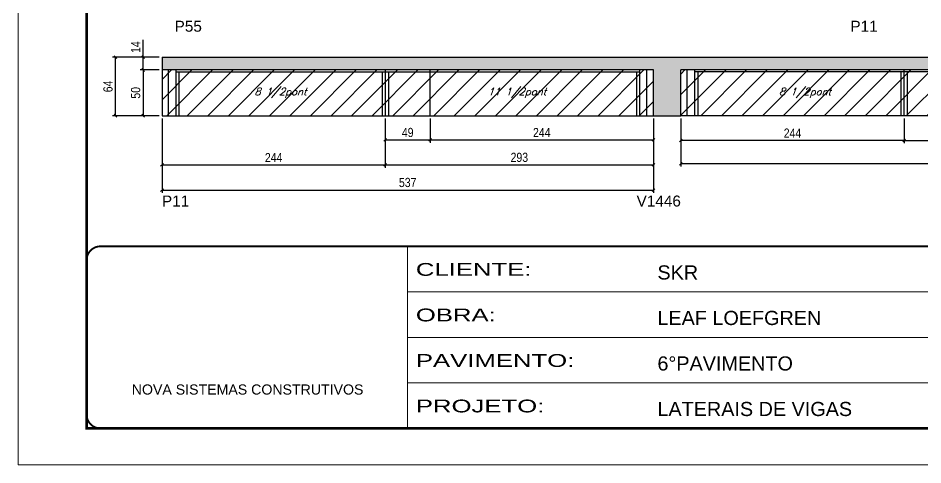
# Model space of a CAD drawing. Extents: x 3309 to 9563, y -2522 to 14608.
# Drawn here: x 6493 to 7482, y 10112 to 10601 of the extents above; entities that cross this region are included whole.
import ezdxf

# ---------------------------------------------------------------- set-up
doc = ezdxf.new("R2010")
doc.units = 0
doc.linetypes.add('CONTINUO', pattern=[0])
doc.linetypes.add('DASHED', pattern=[0.75, 0.5, -0.25])
for name, color, linetype in [('5', 5, 'Continuous'), ('COTA', 241, 'Continuous'), ('Painéis', 200, 'Continuous'), ('SARR_2.2x7', 40, 'Continuous'), ('SARR_3.5x7', 81, 'Continuous'), ('texto', 7, 'Continuous')]:
    doc.layers.add(name, color=color, linetype=linetype)
for name, color, linetype, lineweight in [('Folhas', 255, 'Continuous', 9), ('Hachura', 251, 'Continuous', 9), ('SARRAFO DE PRESSAO', 251, 'DASHED', 9)]:
    doc.layers.add(name, color=color, linetype=linetype, lineweight=lineweight)
doc.styles.add('ARIAL', font='arial.ttf')
doc.styles.add('COTA TECNICA', font='techl___.ttf', dxfattribs={"height": 10})
doc.styles.add('Romans', font='romans.shx')
doc.styles.get("Standard").update_dxf_attribs({"font": 'arial.ttf'})
doc.styles.add('Tecnologia', font='')
doc.styles.get('Tecnologia').set_extended_font_data('Forgotten Futurist')
doc.dimstyles.new('PAINEL', dxfattribs={"dimtxt": 10, "dimasz": 3, "dimexe": 3, "dimexo": 3, "dimgap": 3, "dimtad": 1, "dimdec": 1, "dimzin": 12, "dimdsep": 46, "dimtxsty": 'COTA TECNICA', "dimblk1": 'OBLIQUE', "dimblk2": 'OBLIQUE', "dimsah": 1, "dimcen": 0.9, "dimclrd": 4, "dimclre": 4, "dimclrt": 240, "dimadec": 1, "dimazin": 3, "dimtfac": 1, "dimtdec": 1, "dimtmove": 0, "dimatfit": 3, "dimfxl": 1, "dimtolj": 1, "dimtzin": 12, "dimarcsym": 0})

# ---------------------------------------------------------------- blocks, each defined once
blk = doc.blocks.new('9999999999')
at = {"color": 30, "linetype": 'CONTINUO'}
for p, q in [((98564.56, 34230.21), (98564.56, 34429.45)), ((98564.56, 34379.64), (99583.98, 34379.64)), ((98564.56, 34329.83), (99487.98, 34329.83)), ((98564.56, 34280.02), (99487.98, 34280.02))]:
    blk.add_line(p, q, dxfattribs=at)
at = {"color": 30, "linetype": 'CONTINUO', "const_width": 2}
blk.add_lwpolyline([(99583.98, 34230.21), (99583.98, 34414.45, 0.414214), (99568.98, 34429.45), (98228.98, 34429.45, 0.414214), (98213.98, 34414.45), (98213.98, 34245.21, 0.414214), (98228.98, 34230.21), (99583.98, 34230.21)], format="xyb", dxfattribs=at)
at = {"layer": 'Folhas'}
blk.add_lwpolyline([(98138.98, 34190.21), (99623.98, 34190.21), (99623.98, 35240.21), (98138.98, 35240.21)], close=True, dxfattribs=at)
at = {"layer": 'Folhas', "color": 30, "const_width": 3}
blk.add_lwpolyline([(98213.98, 34230.21), (99583.98, 34230.21), (99583.98, 35200.21), (98213.98, 35200.21)], close=True, dxfattribs=at)
at = {"color": 7, "linetype": 'Continuous', "ltscale": 5, "style": 'ARIAL'}
for s, height, p in [('SKR', 15.483, (98837.68, 34393.13)), ('LEAF LOEFGREN', 15.4829, (98837.68, 34343.32)), ('6°PAVIMENTO', 15.4829, (98837.68, 34293.51)), ('NOVA SISTEMAS CONSTRUTIVOS', 11.0592, (98263.19, 34267.21)), ('LATERAIS DE VIGAS', 15.4829, (98837.68, 34243.7))]:
    blk.add_text(s, height=height, dxfattribs=at).set_placement(p)
at = {"layer": 'Folhas', "color": 7, "style": 'Tecnologia', "width": 1.5}
for s, p in [('CLIENTE:', (98573.65, 34397.17)), ('OBRA:', (98573.65, 34347.31)), ('PAVIMENTO:', (98573.65, 34297.5)), ('PROJETO:', (98573.65, 34247.69))]:
    blk.add_text(s, height=14, dxfattribs=at).set_placement(p)
blk = doc.blocks.new('_Oblique')
at = {"color": 0, "linetype": 'ByBlock', "lineweight": -2}
blk.add_line((-0.5, -0.5), (0.5, 0.5), dxfattribs=at)
blk = doc.blocks.new('*D1929')
at = {"layer": 'COTA', "color": 4, "lineweight": -2, "transparency": 16777216}
for p, q in [((6650.14, 10491.35), (6650.14, 10409.95)), ((7187.14, 10491.35), (7187.14, 10409.95)), ((6650.14, 10412.95), (7187.14, 10412.95))]:
    blk.add_line(p, q, dxfattribs=at)
at = {"layer": 'Defpoints', "color": 0, "transparency": 16777216}
for p in [(6650.14, 10494.35), (7187.14, 10494.35), (7187.14, 10412.95)]:
    blk.add_point(p, dxfattribs=at)
at = {"layer": 'COTA', "color": 4, "lineweight": -2, "transparency": 16777216, "xscale": 3, "yscale": 3, "zscale": 3, "rotation": 180}
blk.add_blockref('_Oblique', (6650.14, 10412.95), dxfattribs=at)
at = {"layer": 'COTA', "color": 4, "lineweight": -2, "transparency": 16777216, "xscale": 3, "yscale": 3, "zscale": 3}
blk.add_blockref('_Oblique', (7187.14, 10412.95), dxfattribs=at)
at = {"layer": 'COTA', "color": 240, "transparency": 16777216, "insert": (6918.64, 10421.17), "char_height": 10, "attachment_point": 5, "style": 'COTA TECNICA'}
blk.add_mtext('\\A1;537', dxfattribs=at)
blk = doc.blocks.new('*D1930')
at = {"layer": 'COTA', "color": 4, "lineweight": -2, "transparency": 16777216}
for p, q in [((6650.14, 10491.35), (6650.14, 10437.43)), ((6894.14, 10491.35), (6894.14, 10437.43)), ((6650.14, 10440.43), (6894.14, 10440.43))]:
    blk.add_line(p, q, dxfattribs=at)
at = {"layer": 'Defpoints', "color": 0, "transparency": 16777216}
for p in [(6650.14, 10494.35), (6894.14, 10494.35), (6894.14, 10440.43)]:
    blk.add_point(p, dxfattribs=at)
at = {"layer": 'COTA', "color": 4, "lineweight": -2, "transparency": 16777216, "xscale": 3, "yscale": 3, "zscale": 3, "rotation": 180}
blk.add_blockref('_Oblique', (6650.14, 10440.43), dxfattribs=at)
at = {"layer": 'COTA', "color": 4, "lineweight": -2, "transparency": 16777216, "xscale": 3, "yscale": 3, "zscale": 3}
blk.add_blockref('_Oblique', (6894.14, 10440.43), dxfattribs=at)
at = {"layer": 'COTA', "color": 240, "transparency": 16777216, "insert": (6772.14, 10448.51), "char_height": 10, "attachment_point": 5, "style": 'COTA TECNICA'}
blk.add_mtext('\\A1;244', dxfattribs=at)
blk = doc.blocks.new('*D1931')
at = {"layer": 'COTA', "color": 4, "lineweight": -2, "transparency": 16777216}
for p, q in [((6894.14, 10491.35), (6894.14, 10437.43)), ((7187.14, 10491.35), (7187.14, 10437.43)), ((6894.14, 10440.43), (7187.14, 10440.43))]:
    blk.add_line(p, q, dxfattribs=at)
at = {"layer": 'Defpoints', "color": 0, "transparency": 16777216}
for p in [(6894.14, 10494.35), (7187.14, 10494.35), (7187.14, 10440.43)]:
    blk.add_point(p, dxfattribs=at)
at = {"layer": 'COTA', "color": 4, "lineweight": -2, "transparency": 16777216, "xscale": 3, "yscale": 3, "zscale": 3, "rotation": 180}
blk.add_blockref('_Oblique', (6894.14, 10440.43), dxfattribs=at)
at = {"layer": 'COTA', "color": 4, "lineweight": -2, "transparency": 16777216, "xscale": 3, "yscale": 3, "zscale": 3}
blk.add_blockref('_Oblique', (7187.14, 10440.43), dxfattribs=at)
at = {"layer": 'COTA', "color": 240, "transparency": 16777216, "insert": (7040.64, 10448.68), "char_height": 10, "attachment_point": 5, "style": 'COTA TECNICA'}
blk.add_mtext('\\A1;293', dxfattribs=at)
blk = doc.blocks.new('*D1932')
at = {"layer": 'COTA', "color": 4, "lineweight": -2, "transparency": 16777216}
for p, q in [((6629.45, 10558.35), (6629.45, 10577.46)), ((6647.14, 10558.35), (6626.45, 10558.35)), ((6629.45, 10544.35), (6629.45, 10558.35)), ((6647.14, 10544.35), (6626.45, 10544.35))]:
    blk.add_line(p, q, dxfattribs=at)
at = {"layer": 'Defpoints', "color": 0, "transparency": 16777216}
for p in [(6629.45, 10558.35), (6650.14, 10558.35), (6650.14, 10544.35)]:
    blk.add_point(p, dxfattribs=at)
at = {"layer": 'COTA', "color": 4, "lineweight": -2, "transparency": 16777216, "xscale": 3, "yscale": 3, "zscale": 3}
for p, rotation in [((6629.45, 10558.35), 90), ((6629.45, 10544.35), 270)]:
    blk.add_blockref('_Oblique', p, dxfattribs=dict(at, rotation=rotation))
at = {"layer": 'COTA', "color": 240, "transparency": 16777216, "insert": (6621.38, 10569.4), "char_height": 10, "attachment_point": 5, "rotation": 90, "style": 'COTA TECNICA'}
blk.add_mtext('\\A1;14', dxfattribs=at)
blk = doc.blocks.new('*D1933')
at = {"layer": 'COTA', "color": 4, "lineweight": -2, "transparency": 16777216}
for p, q in [((6647.14, 10544.35), (6626.45, 10544.35)), ((6629.45, 10544.35), (6629.45, 10494.35)), ((6647.14, 10494.35), (6626.45, 10494.35))]:
    blk.add_line(p, q, dxfattribs=at)
at = {"layer": 'Defpoints', "color": 0, "transparency": 16777216}
for p in [(6650.14, 10544.35), (6629.45, 10494.35), (6650.14, 10494.35)]:
    blk.add_point(p, dxfattribs=at)
at = {"layer": 'COTA', "color": 4, "lineweight": -2, "transparency": 16777216, "xscale": 3, "yscale": 3, "zscale": 3}
for p, rotation in [((6629.45, 10544.35), 90), ((6629.45, 10494.35), 270)]:
    blk.add_blockref('_Oblique', p, dxfattribs=dict(at, rotation=rotation))
at = {"layer": 'COTA', "color": 240, "transparency": 16777216, "insert": (6621.34, 10519.35), "char_height": 10, "attachment_point": 5, "rotation": 90, "style": 'COTA TECNICA'}
blk.add_mtext('\\A1;50', dxfattribs=at)
blk = doc.blocks.new('*D1934')
at = {"layer": 'COTA', "color": 4, "lineweight": -2, "transparency": 16777216}
for p, q in [((6647.14, 10558.35), (6596.22, 10558.35)), ((6599.22, 10494.35), (6599.22, 10558.35)), ((6647.14, 10494.35), (6596.22, 10494.35))]:
    blk.add_line(p, q, dxfattribs=at)
at = {"layer": 'Defpoints', "color": 0, "transparency": 16777216}
for p in [(6599.22, 10558.35), (6650.14, 10558.35), (6650.14, 10494.35)]:
    blk.add_point(p, dxfattribs=at)
at = {"layer": 'COTA', "color": 4, "lineweight": -2, "transparency": 16777216, "xscale": 3, "yscale": 3, "zscale": 3}
for p, rotation in [((6599.22, 10558.35), 90), ((6599.22, 10494.35), 270)]:
    blk.add_blockref('_Oblique', p, dxfattribs=dict(at, rotation=rotation))
at = {"layer": 'COTA', "color": 240, "transparency": 16777216, "insert": (6591.12, 10526.35), "char_height": 10, "attachment_point": 5, "rotation": 90, "style": 'COTA TECNICA'}
blk.add_mtext('\\A1;64', dxfattribs=at)
blk = doc.blocks.new('*D1935')
at = {"layer": 'COTA', "color": 4, "lineweight": -2, "transparency": 16777216}
for p, q in [((6894.14, 10491.35), (6894.14, 10464.79)), ((6943.14, 10491.35), (6943.14, 10464.79)), ((6894.14, 10467.79), (6943.14, 10467.79))]:
    blk.add_line(p, q, dxfattribs=at)
at = {"layer": 'Defpoints', "color": 0, "transparency": 16777216}
for p in [(6894.14, 10494.35), (6943.14, 10494.35), (6943.14, 10467.79)]:
    blk.add_point(p, dxfattribs=at)
at = {"layer": 'COTA', "color": 4, "lineweight": -2, "transparency": 16777216, "xscale": 3, "yscale": 3, "zscale": 3, "rotation": 180}
blk.add_blockref('_Oblique', (6894.14, 10467.79), dxfattribs=at)
at = {"layer": 'COTA', "color": 4, "lineweight": -2, "transparency": 16777216, "xscale": 3, "yscale": 3, "zscale": 3}
blk.add_blockref('_Oblique', (6943.14, 10467.79), dxfattribs=at)
at = {"layer": 'COTA', "color": 240, "transparency": 16777216, "insert": (6918.64, 10475.9), "char_height": 10, "attachment_point": 5, "style": 'COTA TECNICA'}
blk.add_mtext('\\A1;49', dxfattribs=at)
blk = doc.blocks.new('*D1936')
at = {"layer": 'COTA', "color": 4, "lineweight": -2, "transparency": 16777216}
for p, q in [((6943.14, 10491.35), (6943.14, 10464.79)), ((7187.14, 10491.35), (7187.14, 10464.79)), ((6943.14, 10467.79), (7187.14, 10467.79))]:
    blk.add_line(p, q, dxfattribs=at)
at = {"layer": 'Defpoints', "color": 0, "transparency": 16777216}
for p in [(6943.14, 10494.35), (7187.14, 10494.35), (7187.14, 10467.79)]:
    blk.add_point(p, dxfattribs=at)
at = {"layer": 'COTA', "color": 4, "lineweight": -2, "transparency": 16777216, "xscale": 3, "yscale": 3, "zscale": 3, "rotation": 180}
blk.add_blockref('_Oblique', (6943.14, 10467.79), dxfattribs=at)
at = {"layer": 'COTA', "color": 4, "lineweight": -2, "transparency": 16777216, "xscale": 3, "yscale": 3, "zscale": 3}
blk.add_blockref('_Oblique', (7187.14, 10467.79), dxfattribs=at)
at = {"layer": 'COTA', "color": 240, "transparency": 16777216, "insert": (7065.14, 10475.87), "char_height": 10, "attachment_point": 5, "style": 'COTA TECNICA'}
blk.add_mtext('\\A1;244', dxfattribs=at)
blk = doc.blocks.new('*D1937')
at = {"layer": 'COTA', "color": 4, "linetype": 'ByBlock', "lineweight": -2, "transparency": 16777216}
for p, q in [((7217.14, 10491.35), (7217.14, 10464.22)), ((7461.14, 10491.35), (7461.14, 10464.22)), ((7461.14, 10467.22), (7217.14, 10467.22))]:
    blk.add_line(p, q, dxfattribs=at)
at = {"layer": 'Defpoints', "color": 0, "linetype": 'ByBlock', "transparency": 16777216}
for p in [(7217.14, 10494.35), (7461.14, 10494.35), (7217.14, 10467.22)]:
    blk.add_point(p, dxfattribs=at)
at = {"layer": 'COTA', "color": 4, "linetype": 'ByBlock', "lineweight": -2, "transparency": 16777216, "xscale": 3, "yscale": 3, "zscale": 3, "rotation": 180}
blk.add_blockref('_Oblique', (7217.14, 10467.22), dxfattribs=at)
at = {"layer": 'COTA', "color": 4, "linetype": 'ByBlock', "lineweight": -2, "transparency": 16777216, "xscale": 3, "yscale": 3, "zscale": 3}
blk.add_blockref('_Oblique', (7461.14, 10467.22), dxfattribs=at)
at = {"layer": 'COTA', "color": 240, "linetype": 'ByBlock', "transparency": 16777216, "insert": (7339.14, 10475.3), "char_height": 10, "attachment_point": 5, "style": 'COTA TECNICA'}
blk.add_mtext('\\A1;244', dxfattribs=at)
blk = doc.blocks.new('*D1938')
at = {"layer": 'COTA', "color": 4, "lineweight": -2, "transparency": 16777216}
for p, q in [((7461.14, 10491.35), (7461.14, 10464.22)), ((7705.14, 10491.35), (7705.14, 10464.22)), ((7461.14, 10467.22), (7705.14, 10467.22))]:
    blk.add_line(p, q, dxfattribs=at)
at = {"layer": 'Defpoints', "color": 0, "transparency": 16777216}
for p in [(7461.14, 10494.35, 0), (7705.14, 10494.35, 0), (7705.14, 10467.22)]:
    blk.add_point(p, dxfattribs=at)
at = {"layer": 'COTA', "color": 4, "lineweight": -2, "transparency": 16777216, "xscale": 3, "yscale": 3, "zscale": 3, "rotation": 180}
blk.add_blockref('_Oblique', (7461.14, 10467.22), dxfattribs=at)
at = {"layer": 'COTA', "color": 4, "lineweight": -2, "transparency": 16777216, "xscale": 3, "yscale": 3, "zscale": 3}
blk.add_blockref('_Oblique', (7705.14, 10467.22), dxfattribs=at)
at = {"layer": 'COTA', "color": 240, "transparency": 16777216, "insert": (7583.14, 10475.3), "char_height": 10, "attachment_point": 5, "style": 'COTA TECNICA'}
blk.add_mtext('\\A1;244', dxfattribs=at)
blk = doc.blocks.new('*D1940')
at = {"layer": 'COTA', "color": 4, "lineweight": -2, "transparency": 16777216}
for p, q in [((7217.14, 10491.35), (7217.14, 10438.57)), ((7878.14, 10491.35), (7878.14, 10438.57)), ((7878.14, 10441.57), (7217.14, 10441.57))]:
    blk.add_line(p, q, dxfattribs=at)
at = {"layer": 'Defpoints', "color": 0, "transparency": 16777216}
for p in [(7217.14, 10494.35, 0), (7878.14, 10494.35, 0), (7217.14, 10441.57)]:
    blk.add_point(p, dxfattribs=at)
at = {"layer": 'COTA', "color": 4, "lineweight": -2, "transparency": 16777216, "xscale": 3, "yscale": 3, "zscale": 3, "rotation": 180}
blk.add_blockref('_Oblique', (7217.14, 10441.57), dxfattribs=at)
at = {"layer": 'COTA', "color": 4, "lineweight": -2, "transparency": 16777216, "xscale": 3, "yscale": 3, "zscale": 3}
blk.add_blockref('_Oblique', (7878.14, 10441.57), dxfattribs=at)
at = {"layer": 'COTA', "color": 240, "transparency": 16777216, "insert": (7547.64, 10449.67), "char_height": 10, "attachment_point": 5, "style": 'COTA TECNICA'}
blk.add_mtext('\\A1;661', dxfattribs=at)

msp = doc.modelspace()

# ---------------------------------------------------------------- hatches: boundary and pattern name
at = {"layer": 'COTA'}
h = msp.add_hatch(dxfattribs=at)
h.set_pattern_fill('AR-CONC', color=256, scale=0.03)
h.set_pattern_definition([(50, (10, 0), (5.46554, -0.4781726), [0.5715, -6.2865]), (355, (10, 0), (-1.0573026, 5.7317054), [0.4572, -5.0292175]), (100.451445, (10.4555, -0.04), (4.4082374, 5.2535326), [0.4857003, -5.3427073]), (46.1842, (10, 1.524), (8.1323712, -1.26127), [0.85725, -9.42975]), (96.63556, (10.678, 1.419), (7.122124, 7.4227837), [0.7285507, -8.014068]), (351.18415, (10, 1.524), (7.122124, 7.422784), [0.685799, -7.543792]), (21, (10.762, 1.143), (4.5484317, -3.067956), [0.5715, -6.2865]), (326, (10.762, 1.143), (1.8540609, 5.525639), [0.4572, -5.0292]), (71.451445, (11.141, 0.8873), (6.4024926, 2.457683), [0.4857003, -5.3426981]), (37.5, (10, 0), (0.0926581, 2.53665117), [0, -4.96824, 0, -5.1054, 0, -5.04825]), (7.5, (10, 0), (2.0045899, 3.00541724), [0, -2.91084, 0, -4.85394, 0, -1.92405]), (327.5, (8.3007, 0), (4.06771786, -0.17186232), [0, -1.905, 0, -5.9436, 0, -7.8867]), (317.5, (7.5387, 0), (4.4438754, 0.7627947), [0, -2.4765, 0, -3.94716, 0, -5.6007])])
h.paths.add_polyline_path([(7187.14, 10494.35), (7217.14, 10494.35), (7217.14, 10544.35), (7878.14, 10544.35), (7878.14, 10558.35), (6650.14, 10558.35), (6650.14, 10544.35), (7187.14, 10544.35)])
at = {"layer": 'Hachura'}
h = msp.add_hatch(dxfattribs=at)
h.set_pattern_fill('ANSI31', color=256, scale=5)
h.paths.add_polyline_path([(6894.14, 10494.35), (6894.14, 10544.35), (6650.14, 10544.35), (6650.14, 10494.35)])
h.paths.add_polyline_path([(6943.14, 10544.35), (6894.14, 10544.35), (6894.14, 10494.35), (6943.14, 10494.35)])
h.paths.add_polyline_path([(6943.14, 10544.35), (6943.14, 10494.35), (7187.14, 10494.35), (7187.14, 10544.35)])
h.paths.add_polyline_path([(7461.14, 10494.35), (7461.14, 10544.35), (7217.14, 10544.35), (7217.14, 10494.35)])
h.paths.add_polyline_path([(7461.14, 10544.35), (7461.14, 10494.35), (7705.14, 10494.35), (7705.14, 10544.35)])
h.paths.add_polyline_path([(7705.14, 10544.35), (7705.14, 10494.35), (7878.14, 10494.35), (7878.14, 10544.35)])

# ---------------------------------------------------------------- linework, layer by layer
at = {"layer": 'COTA'}
for p, q in [((6650.14, 10558.35), (6650.14, 10544.35)), ((6650.14, 10558.35), (7878.14, 10558.35)), ((7187.14, 10494.35), (7217.14, 10494.35))]:
    msp.add_line(p, q, dxfattribs=at)
at = {"layer": 'Painéis', "linetype": 'ByBlock'}
for p, q in [((7187.14, 10544.35), (6650.14, 10544.35)), ((6650.14, 10544.35), (6650.14, 10494.35)), ((6894.14, 10544.35), (6894.14, 10494.35)), ((6943.14, 10494.35), (6943.14, 10544.35)), ((7187.14, 10494.35), (7187.14, 10544.35)), ((7878.14, 10544.35), (7217.14, 10544.35)), ((7217.14, 10494.35), (7217.14, 10544.35)), ((7461.14, 10494.35), (7461.14, 10544.35)), ((6650.14, 10494.35), (7187.14, 10494.35)), ((7878.14, 10494.35), (7217.14, 10494.35))]:
    msp.add_line(p, q, dxfattribs=at)
at = {"layer": 'SARR_2.2x7', "linetype": 'Continuous'}
for p, q in [((6657.14, 10494.35), (6657.14, 10544.35)), ((6665.14, 10542.15), (6894.14, 10542.15)), ((6894.14, 10542.15), (7172.14, 10542.15)), ((7180.14, 10494.35), (7180.14, 10544.35)), ((7224.14, 10494.35), (7224.14, 10544.35)), ((7461.14, 10542.15), (7232.14, 10542.15)), ((7705.14, 10542.15), (7461.14, 10542.15))]:
    msp.add_line(p, q, dxfattribs=at)
at = {"layer": 'SARR_3.5x7'}
for p, q in [((6665.14, 10544.35), (6665.14, 10494.35)), ((6668.64, 10542.15), (6668.64, 10494.35)), ((6890.64, 10542.15), (6890.64, 10494.35)), ((6897.64, 10542.15), (6897.64, 10494.35)), ((7168.64, 10542.15), (7168.64, 10494.35)), ((7172.14, 10544.35), (7172.14, 10494.35)), ((7232.14, 10544.35), (7232.14, 10494.35)), ((7235.64, 10542.15), (7235.64, 10494.35)), ((7457.64, 10542.15), (7457.64, 10494.35)), ((7464.64, 10542.15), (7464.64, 10494.35))]:
    msp.add_line(p, q, dxfattribs=at)

# ---------------------------------------------------------------- block references
at = {"layer": 'SARRAFO DE PRESSAO', "color": 6, "linetype": 'ByBlock'}
msp.add_blockref('9999999999', (-91646.11, -24078.07), dxfattribs=at)

# ---------------------------------------------------------------- texts
at = {"layer": '5', "linetype": 'Continuous'}
for s, p in [('P55', (6663.89, 10586.25)), ('P11', (7402.46, 10586.25)), ('P11', (6650.07, 10394.94)), ('V1446', (7168.75, 10394.94))]:
    msp.add_text(s, height=12, rotation=359.99996, dxfattribs=at).set_placement(p)
at = {"layer": 'texto', "color": 2, "char_height": 8, "attachment_point": 5, "style": 'Romans'}
for s, insert in [('{\\Q19;\\C256;8 1/2pont}', (6779.64, 10519.35)), ('{\\Q19;\\C256;11 1/2pont}', (7038.14, 10519.35)), ('{\\Q19;\\C256;8 1/2pont}', (7352.89, 10519.35))]:
    msp.add_mtext(s, dxfattribs=dict(at, insert=insert))

# ---------------------------------------------------------------- dimensions: what is measured, and where the dimension line sits
at = {"layer": 'COTA'}
for base, p1, p2, angle, picture, middle in [((6629.45, 10558.35), (6650.14, 10544.35), (6650.14, 10558.35), 90, '*D1932', (6621.38, 10569.4)), ((6599.22, 10558.35), (6650.14, 10494.35), (6650.14, 10558.35), 90, '*D1934', (6591.12, 10526.35)), ((6629.45, 10494.35), (6650.14, 10544.35), (6650.14, 10494.35), 90, '*D1933', (6621.34, 10519.35)), ((7187.14, 10412.95), (6650.14, 10494.35), (7187.14, 10494.35), 180, '*D1929', (6918.64, 10421.17))]:
    dim = msp.add_linear_dim(base=base, p1=p1, p2=p2, angle=angle, dimstyle='PAINEL', dxfattribs=at)
    dim.commit()
    dim.dimension.update_dxf_attribs({"geometry": picture, "text_midpoint": middle})
for base, p1, p2, picture, middle in [((6894.14, 10440.43), (6650.14, 10494.35), (6894.14, 10494.35), '*D1930', (6772.14, 10448.51)), ((6943.14, 10467.79), (6894.14, 10494.35), (6943.14, 10494.35), '*D1935', (6918.64, 10475.9)), ((7217.14, 10441.57, 0), (7878.14, 10494.35), (7217.14, 10494.35), '*D1940', (7547.64, 10449.67, 0)), ((7705.14, 10467.22, 0), (7461.14, 10494.35), (7705.14, 10494.35), '*D1938', (7583.14, 10475.3, 0))]:
    dim = msp.add_linear_dim(base=base, p1=p1, p2=p2, dimstyle='PAINEL', dxfattribs=at)
    dim.commit()
    dim.dimension.update_dxf_attribs({"geometry": picture, "text_midpoint": middle})
for base, p1, picture, middle in [((7187.14, 10440.43), (6894.14, 10494.35), '*D1931', (7040.64, 10448.68)), ((7187.14, 10467.79), (6943.14, 10494.35), '*D1936', (7065.14, 10475.87))]:
    dim = msp.add_linear_dim(base=base, p1=p1, p2=(7187.14, 10494.35), dimstyle='PAINEL', override={"dimtmove": 1}, dxfattribs=at)
    dim.commit()
    dim.dimension.update_dxf_attribs({"geometry": picture, "text_midpoint": middle})
at = {"layer": 'COTA', "linetype": 'ByBlock'}
dim = msp.add_linear_dim(base=(7217.14, 10467.22), p1=(7461.14, 10494.35), p2=(7217.14, 10494.35), angle=180, dimstyle='PAINEL', override={"dimtmove": 1}, dxfattribs=at)
dim.commit()
dim.dimension.update_dxf_attribs({"geometry": '*D1937', "text_midpoint": (7339.14, 10475.3)})

doc.saveas('drawing.dxf')
